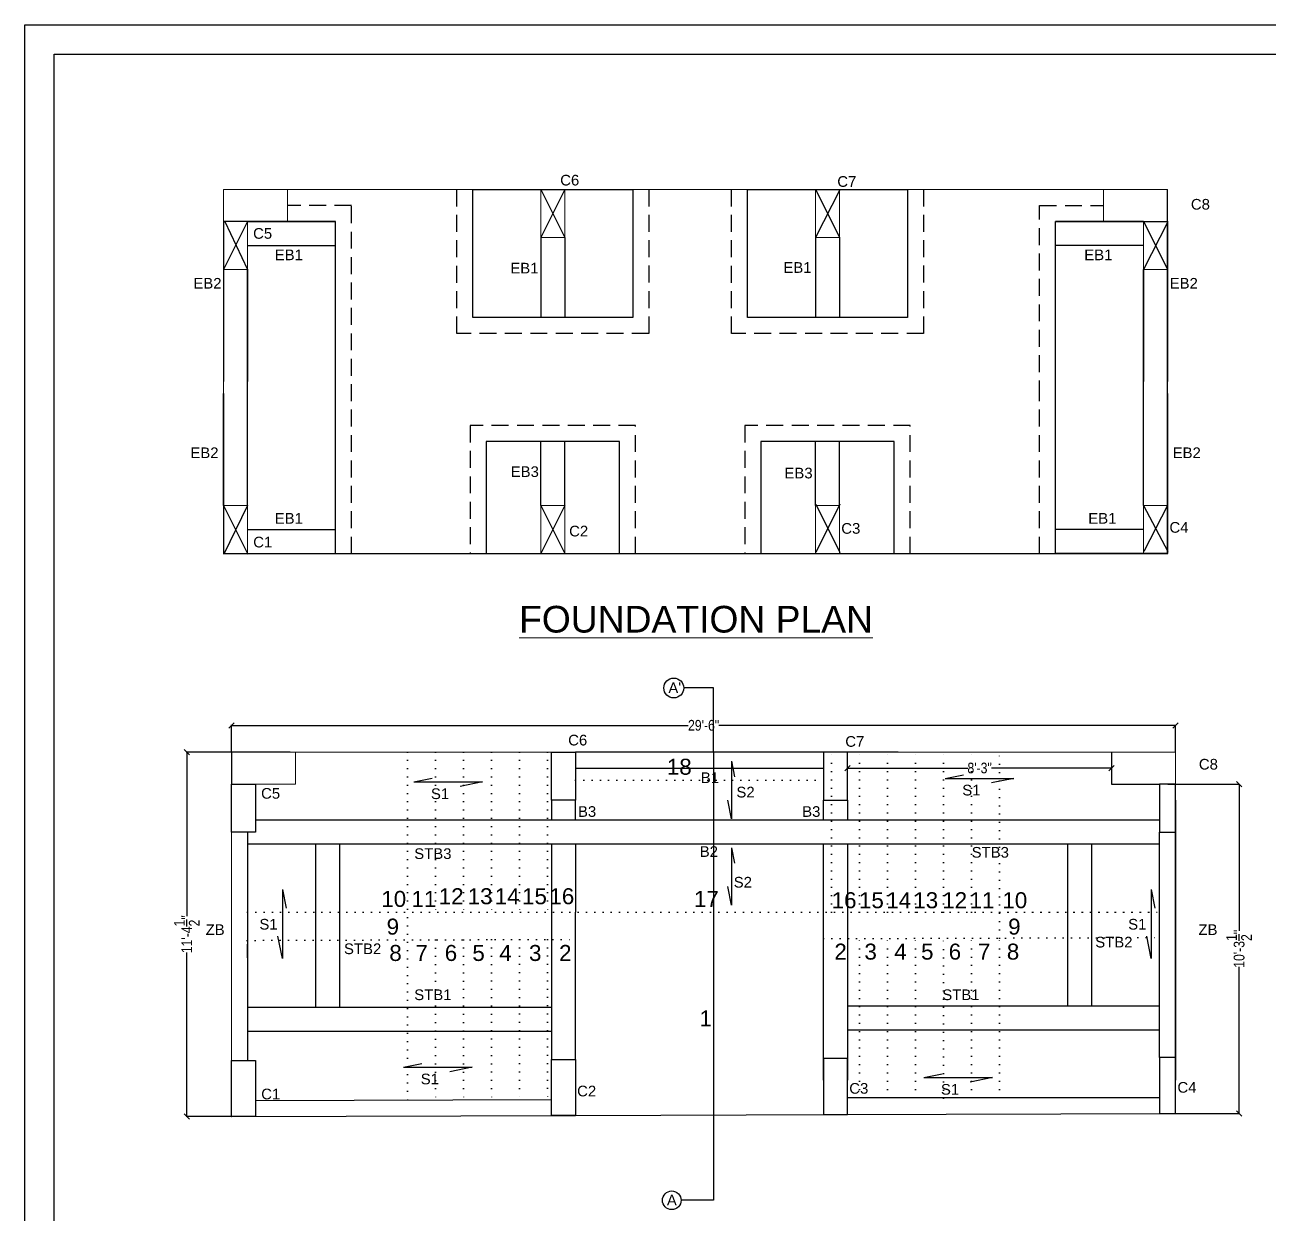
# Model space of a CAD drawing. Header units: inches. Extents: x 13054 to 48691, y 5623 to 20391.
# Drawn here: x 44556 to 45022.6, y 19048.8 to 19494.5 of the extents above; entities that cross this region are included whole.
import ezdxf

# ---------------------------------------------------------------- set-up
doc = ezdxf.new("R2010")
doc.units = ezdxf.units.IN
doc.header["$MEASUREMENT"] = 0
doc.linetypes.add('ACAD_ISO07W100', pattern=[3, 0, -3])
doc.linetypes.add('DASHED2', pattern=[9.525, 6.35, -3.175])
doc.layers.add('COL', color=1, linetype='Continuous')
doc.layers.add('coloumn', color=1, linetype='Continuous')
doc.styles.get("Standard").update_dxf_attribs({"font": 'arial.ttf'})
doc.styles.add('TEXT', font='')
doc.styles.get('TEXT').set_extended_font_data('Arial Narrow')
doc.dimstyles.new('Copy of Standard', dxfattribs={"dimtxt": 4, "dimasz": 2, "dimexe": 0.18, "dimexo": 0.0625, "dimgap": 0.09, "dimtad": 0, "dimzin": 0, "dimdsep": 46, "dimlunit": 4, "dimtxsty": 'TEXT', "dimblk": 'OBLIQUE', "dimcen": 0.09, "dimclrd": 8, "dimclre": 8, "dimclrt": 256, "dimadec": 0, "dimazin": 0, "dimtfac": 1, "dimtofl": 0, "dimtmove": 0, "dimatfit": 3, "dimfxl": 1, "dimtolj": 1, "dimtzin": 0, "dimarcsym": 0})

# ---------------------------------------------------------------- blocks, each defined once
blk = doc.blocks.new('_Oblique')
at = {"color": 0, "linetype": 'Continuous', "lineweight": -2}
blk.add_line((-0.5, -0.5), (0.5, 0.5), dxfattribs=at)
blk = doc.blocks.new('*D1164')
at = {"color": 8, "lineweight": -2, "transparency": 16777216}
for p, q in [((44633.5, 19222.05), (44633.5, 19232.17)), ((44633.5, 19231.99), (44804.74, 19231.99)), ((44987.5, 19231.99), (44816.25, 19231.99)), ((44987.5, 19222.05), (44987.5, 19232.17))]:
    blk.add_line(p, q, dxfattribs=at)
at = {"layer": 'Defpoints', "color": 0, "transparency": 16777216}
for p in [(44633.5, 19231.99), (44633.5, 19221.99), (44987.5, 19221.99)]:
    blk.add_point(p, dxfattribs=at)
at = {"color": 8, "lineweight": -2, "transparency": 16777216, "xscale": 2, "yscale": 2, "zscale": 2, "rotation": 180}
blk.add_blockref('_Oblique', (44633.5, 19231.99), dxfattribs=at)
at = {"color": 8, "lineweight": -2, "transparency": 16777216, "xscale": 2, "yscale": 2, "zscale": 2}
blk.add_blockref('_Oblique', (44987.5, 19231.99), dxfattribs=at)
at = {"transparency": 16777216, "insert": (44810.5, 19231.99), "char_height": 4, "attachment_point": 5, "style": 'TEXT'}
blk.add_mtext('\\A1;29\'-6"', dxfattribs=at)
blk = doc.blocks.new('*D1165')
at = {"color": 8, "lineweight": -2, "transparency": 16777216}
for p, q in [((44633.43, 19221.99), (44616.54, 19221.99)), ((44616.72, 19221.99), (44616.72, 19160.48)), ((44616.72, 19085.41), (44616.72, 19146.92)), ((44633.43, 19085.41), (44616.54, 19085.41))]:
    blk.add_line(p, q, dxfattribs=at)
at = {"layer": 'Defpoints', "color": 0, "transparency": 16777216}
for p in [(44633.5, 19221.99), (44616.72, 19085.41), (44633.5, 19085.41)]:
    blk.add_point(p, dxfattribs=at)
at = {"color": 8, "lineweight": -2, "transparency": 16777216, "xscale": 2, "yscale": 2, "zscale": 2}
for p, rotation in [((44616.72, 19221.99), 90), ((44616.72, 19085.41), 270)]:
    blk.add_blockref('_Oblique', p, dxfattribs=dict(at, rotation=rotation))
at = {"transparency": 16777216, "insert": (44616.72, 19153.7), "char_height": 4, "attachment_point": 5, "rotation": 90, "style": 'TEXT'}
blk.add_mtext('\\A1;11\'-4{\\H1x;\\S1/2;}"', dxfattribs=at)
blk = doc.blocks.new('*D1166')
at = {"color": 8, "lineweight": -2, "transparency": 16777216}
for p, q in [((44984.56, 19209.99), (45011.48, 19209.99)), ((45011.3, 19209.99), (45011.3, 19155.02)), ((45011.3, 19086.49), (45011.3, 19141.46)), ((44984.54, 19086.49), (45011.48, 19086.49))]:
    blk.add_line(p, q, dxfattribs=at)
at = {"layer": 'Defpoints', "color": 0, "transparency": 16777216}
for p in [(44984.5, 19209.99), (44984.47, 19086.49), (45011.3, 19086.49)]:
    blk.add_point(p, dxfattribs=at)
at = {"color": 8, "lineweight": -2, "transparency": 16777216, "xscale": 2, "yscale": 2, "zscale": 2}
for p, rotation in [((45011.3, 19209.99), 90), ((45011.3, 19086.49), 270)]:
    blk.add_blockref('_Oblique', p, dxfattribs=dict(at, rotation=rotation))
at = {"transparency": 16777216, "insert": (45011.3, 19148.24), "char_height": 4, "attachment_point": 5, "rotation": 90, "style": 'TEXT'}
blk.add_mtext('\\A1;10\'-3{\\H1x;\\S1/2;}"', dxfattribs=at)
blk = doc.blocks.new('*D1167')
at = {"color": 8, "lineweight": -2, "transparency": 16777216}
for p, q in [((44864.5, 19216.05), (44864.5, 19216.17)), ((44864.5, 19215.99), (44909.54, 19215.99)), ((44963.5, 19215.99), (44918.45, 19215.99)), ((44963.5, 19216.05), (44963.5, 19216.17))]:
    blk.add_line(p, q, dxfattribs=at)
at = {"layer": 'Defpoints', "color": 0, "transparency": 16777216}
for p in [(44864.5, 19215.99), (44864.5, 19215.99), (44963.5, 19215.99)]:
    blk.add_point(p, dxfattribs=at)
at = {"color": 8, "lineweight": -2, "transparency": 16777216, "xscale": 2, "yscale": 2, "zscale": 2, "rotation": 180}
blk.add_blockref('_Oblique', (44864.5, 19215.99), dxfattribs=at)
at = {"color": 8, "lineweight": -2, "transparency": 16777216, "xscale": 2, "yscale": 2, "zscale": 2}
blk.add_blockref('_Oblique', (44963.5, 19215.99), dxfattribs=at)
at = {"transparency": 16777216, "insert": (44914, 19215.99), "char_height": 4, "attachment_point": 5, "style": 'TEXT'}
blk.add_mtext('\\A1;8\'-3"', dxfattribs=at)

msp = doc.modelspace()

# ---------------------------------------------------------------- linework, layer by layer
for p, q in [((44556, 19494.509), (45823.727, 19494.509)), ((44556, 18585.849), (44556, 19494.509)), ((44566.992, 19483.517), (45812.735, 19483.517)), ((44566.992, 18596.841), (44566.992, 19483.517)), ((44984.503, 19296.351), (44984.503, 19432.851)), ((44639.503, 19420.851), (44672.503, 19420.851)), ((44975.503, 19420.851), (44942.503, 19420.851)), ((44749.503, 19414.851), (44749.503, 19384.851)), ((44758.503, 19414.851), (44758.503, 19384.851)), ((44852.503, 19414.851), (44852.503, 19384.851)), ((44861.503, 19414.851), (44861.503, 19384.851)), ((44639.503, 19411.851), (44672.503, 19411.851)), ((44975.503, 19411.851), (44942.503, 19411.851)), ((44630.503, 19402.851), (44630.503, 19360.851)), ((44639.503, 19402.851), (44639.503, 19360.851)), ((44639.503, 19314.351), (44639.503, 19402.851)), ((44975.503, 19402.851), (44975.503, 19360.851)), ((44975.503, 19314.351), (44975.503, 19402.851)), ((44984.503, 19402.851), (44984.503, 19360.851)), ((44630.503, 19314.351), (44630.503, 19356.351)), ((44984.503, 19314.351), (44984.503, 19356.351)), ((44749.503, 19314.351), (44749.503, 19338.351)), ((44758.503, 19314.351), (44758.503, 19338.351)), ((44852.503, 19314.351), (44852.503, 19338.351)), ((44861.503, 19314.351), (44861.503, 19338.351)), ((44639.503, 19305.351), (44672.503, 19305.351)), ((44975.503, 19305.351), (44942.503, 19305.351)), ((44630.503, 19296.351), (44984.503, 19296.351)), ((44984.503, 19296.27), (44630.503, 19296.27)), ((44639.503, 19296.351), (44672.503, 19296.351)), ((44975.503, 19296.351), (44942.503, 19296.351)), ((44814.247, 19245.991), (44803.047, 19245.991)), ((44814.247, 19221.991), (44814.247, 19245.991)), ((44814.247, 19221.991), (44814.247, 19077.991)), ((44820.928, 19218.527), (44820.928, 19197.011)), ((44820.928, 19218.527), (44822.084, 19212.746)), ((44963.497, 19221.991), (44963.497, 19209.991)), ((44901.052, 19212.117), (44907.977, 19213.502)), ((44701.818, 19210.77), (44708.743, 19212.155)), ((44701.818, 19210.77), (44727.595, 19210.77)), ((44727.595, 19210.77), (44719.243, 19209.1)), ((44901.052, 19212.117), (44926.829, 19212.117)), ((44926.829, 19212.117), (44918.477, 19210.447)), ((44963.497, 19209.991), (44981.474, 19209.991)), ((44820.928, 19197.011), (44819.533, 19203.982)), ((44987.497, 19203.991), (44987.497, 19098.991)), ((44639.497, 19191.991), (44639.497, 19106.409)), ((44762.492, 19187.491), (44762.492, 19161.991)), ((44820.928, 19186.08), (44820.928, 19164.564)), ((44820.928, 19186.08), (44822.084, 19180.299)), ((44855.497, 19161.991), (44855.497, 19187.491)), ((44820.928, 19164.564), (44819.533, 19171.535)), ((44652.555, 19170.416), (44652.555, 19144.639)), ((44652.555, 19170.416), (44653.94, 19163.491)), ((44978.318, 19170.416), (44978.318, 19144.639)), ((44978.318, 19170.416), (44979.703, 19163.491)), ((44762.492, 19106.791), (44762.492, 19161.991)), ((44652.555, 19144.639), (44650.884, 19152.991)), ((44978.318, 19144.639), (44976.648, 19152.991)), ((44697.982, 19103.862), (44704.908, 19105.247)), ((44697.982, 19103.862), (44723.759, 19103.862)), ((44723.759, 19103.862), (44715.408, 19102.192)), ((44893.067, 19099.977), (44899.993, 19101.362)), ((44893.067, 19099.977), (44918.844, 19099.977)), ((44918.844, 19099.977), (44910.493, 19098.306)), ((44814.247, 19077.991), (44814.247, 19053.991)), ((44814.247, 19053.991), (44802.065, 19053.99))]:
    msp.add_line(p, q)
at = {"linetype": 'ByBlock', "lineweight": 0}
for p, q in [((44630.503, 19432.851), (44984.503, 19432.851)), ((44630.503, 19432.851), (44630.503, 19296.128)), ((44654.503, 19432.851), (44654.503, 19420.851)), ((44960.503, 19432.851), (44960.503, 19420.851)), ((44984.503, 19432.851), (44984.503, 19296.128)), ((44633.497, 19221.991), (44987.497, 19221.991)), ((44633.497, 19221.991), (44633.497, 19095.991)), ((44657.497, 19221.991), (44657.497, 19209.991)), ((44987.497, 19221.991), (44987.497, 19086.491)), ((44633.497, 19209.991), (44657.497, 19209.991))]:
    msp.add_line(p, q, dxfattribs=at)
at = {"color": 1, "linetype": 'ByBlock', "lineweight": 0}
for p, q in [((44749.503, 19414.851), (44749.503, 19432.851)), ((44758.503, 19432.851), (44758.503, 19414.851)), ((44759.503, 19432.851), (44768.503, 19432.851)), ((44758.503, 19414.851), (44749.503, 19414.851))]:
    msp.add_line(p, q, dxfattribs=at)
at = {"color": 1, "linetype": 'ByBlock', "lineweight": 25}
for p, q in [((44758.503, 19432.851), (44749.503, 19414.851)), ((44749.503, 19432.851), (44758.503, 19414.851)), ((44861.566, 19432.71), (44852.503, 19414.851)), ((44852.566, 19432.71), (44861.503, 19414.851)), ((44639.503, 19420.851), (44630.505, 19402.851)), ((44631, 19420.851), (44639.503, 19402.851)), ((44984.566, 19420.71), (44975.503, 19402.851)), ((44975.567, 19420.71), (44984.503, 19402.851)), ((44630.503, 19314.351), (44639.566, 19296.128)), ((44639.503, 19314.351), (44630.566, 19296.128)), ((44758.503, 19314.37), (44749.503, 19296.371)), ((44749.504, 19314.37), (44758.503, 19296.351)), ((44852.541, 19314.828), (44861.541, 19296.829)), ((44861.54, 19314.828), (44852.541, 19296.809)), ((44975.503, 19314.351), (44984.543, 19297.21)), ((44984.503, 19314.351), (44975.543, 19297.21))]:
    msp.add_line(p, q, dxfattribs=at)
at = {"linetype": 'DASHED2'}
for p, q in [((44678.503, 19426.851), (44654.503, 19426.851)), ((44678.503, 19296.351), (44678.503, 19426.851)), ((44936.503, 19354.851), (44936.503, 19426.851)), ((44936.503, 19426.851), (44960.503, 19426.851)), ((44936.503, 19296.351), (44936.503, 19362.351))]:
    msp.add_line(p, q, dxfattribs=at)
at = {"transparency": 33554534}
for p, q in [((44633.497, 19221.991), (44633.497, 19209.991)), ((44655.497, 19221.991), (44633.497, 19221.991)), ((44883.497, 19221.991), (44859.497, 19221.991)), ((44987.474, 19086.491), (44987.474, 19209.991)), ((44981.474, 19107.491), (44981.474, 19191.991)), ((44639.497, 19144.91), (44639.497, 19149.991)), ((44639.31, 19144.909), (44639.497, 19144.91)), ((44642.497, 19091.419), (44753.45, 19091.763)), ((44762.45, 19091.791), (44762.497, 19091.792)), ((44864.471, 19092.472), (44981.474, 19092.472)), ((44633.478, 19084.891), (44633.497, 19084.891)), ((44633.497, 19085.391), (44762.497, 19085.791)), ((44762.497, 19085.791), (44858.474, 19086.09)), ((44858.474, 19086.09), (44987.497, 19086.491))]:
    msp.add_line(p, q, dxfattribs=at)
at = {"linetype": 'ACAD_ISO07W100', "transparency": 33554687}
for p, q in [((44699.497, 19221.991), (44699.497, 19091.596)), ((44709.997, 19221.991), (44709.997, 19161.991)), ((44720.497, 19221.991), (44720.497, 19161.991)), ((44730.997, 19221.991), (44730.997, 19161.991)), ((44741.497, 19221.991), (44741.497, 19161.991)), ((44751.997, 19221.991), (44751.997, 19161.991)), ((44858.474, 19161.991), (44858.474, 19221.991)), ((44868.974, 19161.991), (44868.974, 19221.991)), ((44879.474, 19161.991), (44879.474, 19221.991)), ((44889.974, 19161.991), (44889.974, 19221.991)), ((44900.474, 19161.991), (44900.474, 19221.991)), ((44910.974, 19161.991), (44910.974, 19221.991)), ((44921.474, 19152.286), (44921.474, 19221.991)), ((44762.497, 19211.491), (44858.474, 19211.491)), ((44639.497, 19161.991), (44981.474, 19161.991)), ((44855.497, 19152.069), (44981.287, 19152.472)), ((44639.31, 19151.409), (44762.492, 19151.792)), ((44709.997, 19151.629), (44709.997, 19091.628)), ((44720.497, 19151.661), (44720.497, 19091.661)), ((44730.997, 19151.694), (44730.997, 19091.694)), ((44741.497, 19151.727), (44741.497, 19091.726)), ((44751.997, 19151.759), (44751.997, 19091.759)), ((44868.974, 19092.472), (44868.974, 19152.123)), ((44879.474, 19092.472), (44879.474, 19152.155)), ((44889.974, 19092.472), (44889.974, 19152.188)), ((44900.474, 19092.22), (44900.474, 19152.221)), ((44910.974, 19092.472), (44910.974, 19152.253)), ((44921.474, 19092.472), (44921.474, 19152.286))]:
    msp.add_line(p, q, dxfattribs=at)
at = {"color": 14, "lineweight": 25}
for p, q in [((44855.497, 19221.991), (44762.497, 19221.991)), ((44762.497, 19215.991), (44855.497, 19215.991)), ((44753.5, 19203.991), (44753.495, 19196.491)), ((44762.495, 19196.491), (44762.497, 19203.991)), ((44855.497, 19196.491), (44855.497, 19203.991)), ((44864.497, 19203.991), (44864.497, 19196.491)), ((44981.497, 19196.491), (44642.497, 19196.491)), ((44981.474, 19187.491), (44639.497, 19187.491)), ((44664.997, 19187.491), (44664.997, 19126.259)), ((44673.997, 19187.491), (44673.997, 19126.259)), ((44753.48, 19126.259), (44639.497, 19126.259)), ((44753.478, 19117.259), (44639.497, 19117.259))]:
    msp.add_line(p, q, dxfattribs=at)
at = {"color": 14}
msp.add_line((44987.497, 19196.491), (44987.474, 19196.491), dxfattribs=at)
at = {"color": 26, "linetype": 'ByBlock', "lineweight": 25}
msp.add_line((44753.493, 19187.491), (44753.45, 19106.791), dxfattribs=at)
at = {"color": 26, "lineweight": 25}
for p, q in [((44855.497, 19098.991), (44855.497, 19187.491)), ((44864.497, 19187.491), (44864.497, 19098.991)), ((44946.974, 19187.491), (44946.974, 19126.863)), ((44955.974, 19187.491), (44955.974, 19126.863)), ((44955.974, 19187.491), (44955.974, 19126.863)), ((44864.497, 19126.863), (44981.474, 19126.863)), ((44864.497, 19117.863), (44981.474, 19117.863))]:
    msp.add_line(p, q, dxfattribs=at)
at = {"linetype": 'ACAD_ISO07W100'}
msp.add_line((44921.474, 19161.991), (44981.474, 19161.991), dxfattribs=at)
at = {"linetype": 'DASHED2'}
for points in [[(44790.003, 19432.851), (44790.003, 19378.851), (44718.003, 19378.851), (44718.003, 19432.851)], [(44893.003, 19432.851), (44893.003, 19378.851), (44821.003, 19378.851), (44821.003, 19432.851)], [(44785.003, 19296.351), (44785.003, 19344.351), (44723.003, 19344.351), (44723.003, 19296.351)], [(44888.003, 19296.351), (44888.003, 19344.351), (44826.003, 19344.351), (44826.003, 19296.351)]]:
    msp.add_lwpolyline(points, dxfattribs=at)
at = {"color": 1, "linetype": 'ByBlock', "lineweight": 0}
for points in [[(44861.503, 19432.851), (44852.503, 19432.851), (44852.503, 19414.851), (44861.503, 19414.851)], [(44630.503, 19420.851), (44639.503, 19420.851), (44639.503, 19402.851), (44630.503, 19402.851)], [(44984.503, 19420.851), (44975.503, 19420.851), (44975.503, 19402.851), (44984.503, 19402.851)], [(44630.503, 19314.351), (44639.503, 19314.351), (44639.503, 19296.351), (44630.503, 19296.351)], [(44749.503, 19314.351), (44758.503, 19314.351), (44758.503, 19296.351), (44749.503, 19296.351)], [(44852.503, 19314.351), (44861.503, 19314.351), (44861.503, 19296.351), (44852.503, 19296.351)], [(44984.503, 19314.351), (44975.503, 19314.351), (44975.503, 19296.351), (44984.503, 19296.351)], [(44981.474, 19107.491), (44987.474, 19107.491), (44987.474, 19086.491), (44981.474, 19086.491)]]:
    msp.add_lwpolyline(points, close=True, dxfattribs=at)
at = {"color": 1, "linetype": 'ByBlock', "lineweight": 25}
for points in [[(44753.497, 19221.991), (44762.497, 19221.991), (44762.497, 19203.991), (44753.497, 19203.991)], [(44864.497, 19221.991), (44855.497, 19221.991), (44855.497, 19203.991), (44864.497, 19203.991)], [(44633.497, 19209.991), (44642.497, 19209.991), (44642.497, 19191.991), (44633.497, 19191.991)], [(44987.497, 19209.991), (44981.497, 19209.991), (44981.497, 19191.991), (44987.497, 19191.991)], [(44633.497, 19106.409), (44642.497, 19106.409), (44642.497, 19085.409), (44633.497, 19085.409)], [(44753.45, 19106.791), (44762.45, 19106.791), (44762.45, 19085.791), (44753.45, 19085.791)], [(44864.471, 19107.108), (44855.471, 19107.108), (44855.471, 19086.108), (44864.471, 19086.108)], [(44987.474, 19107.491), (44981.474, 19107.491), (44981.474, 19086.491), (44987.474, 19086.491)]]:
    msp.add_lwpolyline(points, close=True, dxfattribs=at)
for centre, radius in [((44799.319, 19245.991), 3.728), ((44798.569, 19053.99), 3.496)]:
    msp.add_circle(centre, radius)
at = {"layer": 'COL'}
for p, q in [((44672.503, 19420.851), (44630.503, 19420.851)), ((44630.503, 19420.851), (44630.503, 19360.851)), ((44672.503, 19356.351), (44672.503, 19420.851)), ((44942.503, 19356.351), (44942.503, 19420.851)), ((44942.503, 19420.851), (44984.503, 19420.851)), ((44984.503, 19420.851), (44984.503, 19360.851)), ((44630.503, 19356.351), (44630.503, 19296.351)), ((44672.503, 19296.351), (44672.503, 19356.351)), ((44942.503, 19296.351), (44942.503, 19356.351)), ((44984.503, 19356.351), (44984.503, 19296.351)), ((44630.503, 19296.351), (44672.503, 19296.351)), ((44984.503, 19296.351), (44942.503, 19296.351))]:
    msp.add_line(p, q, dxfattribs=at)
for points in [[(44724.003, 19384.851), (44724.003, 19432.851), (44784.003, 19432.851), (44784.003, 19384.851)], [(44827.003, 19384.851), (44827.003, 19432.851), (44887.003, 19432.851), (44887.003, 19384.851)], [(44729.003, 19296.351), (44779.003, 19296.351), (44779.003, 19338.351), (44729.003, 19338.351)], [(44832.003, 19296.351), (44882.003, 19296.351), (44882.003, 19338.351), (44832.003, 19338.351)]]:
    msp.add_lwpolyline(points, close=True, dxfattribs=at)
at = {"layer": 'coloumn', "linetype": 'ByBlock', "lineweight": 0}
for p, q in [((44852.997, 19221.991), (44876.997, 19221.991)), ((44881.997, 19221.991), (44857.997, 19221.991))]:
    msp.add_line(p, q, dxfattribs=at)

# ---------------------------------------------------------------- texts
at = {"linetype": 'ByBlock', "lineweight": 0}
for s, width, gutter_width, insert, char_height, attachment_point in [('C6', 13.69986, 1, (44763.877, 19438.317), 4, 3), ('C7', 13.69986, 1, (44867.783, 19437.817), 4, 3), ('C8', 13.69986, 1, (45000.369, 19429.279), 4, 3), ('EB1', 13.69986, 1, (44660.26, 19410.317), 4, 3), ('EB1', 13.69986, 1, (44748.577, 19405.343), 4, 3), ('EB1', 13.69986, 1, (44850.983, 19405.587), 4, 3), ('EB2', 13.69986, 1, (44629.73, 19399.665), 4, 3), ('EB2', 13.69986, 1, (44628.616, 19336.147), 4, 3), ('EB3', 13.69986, 1, (44748.74, 19329.066), 4, 3), ('EB3', 13.69986, 1, (44851.386, 19328.544), 4, 3), ('EB1', 13.69986, 1, (44660.26, 19311.574), 4, 3), ('C2', 13.69986, 1, (44767.23, 19306.795), 4, 3), ('C3', 13.69986, 1, (44869.278, 19307.795), 4, 3), ('C4', 13.69986, 1, (44992.33, 19308.179), 4, 3), ('C1', 13.69986, 1, (44648.762, 19302.679), 4, 3), ('{\\LFOUNDATION PLAN }', 287.32488, 189.162, (44741.302, 19276.777), 10, 1), ("A'", 13.69986, 1, (44802.089, 19248.065), 4, 3), ('C6', 13.69986, 1, (44766.871, 19228.457), 4, 3), ('C7', 13.69986, 1, (44870.776, 19227.957), 4, 3), ('C8', 13.69986, 1, (45003.362, 19219.419), 4, 3), ('B1', 13.69986, 1, (44816.293, 19214.373), 4, 3), ('S1', 13.69986, 1, (44715.095, 19208.37), 4, 3), ('S2', 13.69986, 1, (44829.635, 19208.964), 4, 3), ('S1', 13.69986, 1, (44914.329, 19209.717), 4, 3), ('B3', 13.69986, 1, (44770.235, 19201.694), 4, 3), ('B3', 13.69986, 1, (44854.301, 19201.694), 4, 3), ('STB3', 13.69986, 1, (44715.974, 19185.911), 4, 3), ('B2', 13.69986, 1, (44815.902, 19186.694), 4, 3), ('STB3', 13.69986, 1, (44911.019, 19186.411), 4, 1), ('S2', 13.69986, 1, (44828.635, 19175.203), 4, 3), ('ZB\\P ', 13.69986, 1, (44623.786, 19157.421), 4, 1), ('S1', 13.69986, 1, (44650.777, 19159.459), 4, 3), ('S1', 13.69986, 1, (44976.54, 19159.459), 4, 3), ('ZB\\P ', 13.69986, 1, (45003.207, 19157.421), 4, 3), ('STB2', 13.69986, 1, (44957.364, 19152.75), 4, 1), ('STB2', 13.69986, 1, (44689.629, 19150.25), 4, 3), ('STB1', 13.69986, 1, (44715.974, 19133.022), 4, 3), ('STB1', 13.69986, 1, (44913.984, 19133.022), 4, 3), ('S1', 13.69986, 1, (44711.26, 19101.462), 4, 3), ('C2', 13.69986, 1, (44770.224, 19096.935), 4, 3), ('C3', 13.69986, 1, (44872.272, 19097.935), 4, 3), ('S1', 13.69986, 1, (44906.344, 19097.577), 4, 3), ('C4', 13.69986, 1, (44995.323, 19098.318), 4, 3), ('C1', 13.69986, 1, (44651.755, 19095.818), 4, 3), ('A', 13.69986, 1, (44800.46, 19056.064), 4, 3)]:
    msp.add_mtext_dynamic_manual_height_columns(s, width=width, gutter_width=gutter_width, heights=[0], dxfattribs=dict(at, insert=insert, char_height=char_height, attachment_point=attachment_point))
at = {"linetype": 'ByBlock', "lineweight": 25, "char_height": 4, "attachment_point": 3}
for insert in [(44648.727, 19418.357), (44651.72, 19208.496)]:
    msp.add_mtext_dynamic_manual_height_columns('C5', width=13.69986, gutter_width=1, heights=[0], dxfattribs=dict(at, insert=insert))
at = {"linetype": 'ByBlock', "lineweight": 0, "char_height": 4, "attachment_point": 1, "rotation": 359.99999}
for s, insert in [('EB1', (44953.247, 19410.317)), ('EB2', (44985.277, 19399.665)), ('EB2', (44986.391, 19336.147)), ('EB1', (44954.747, 19311.574))]:
    msp.add_mtext_dynamic_manual_height_columns(s, width=13.69986, gutter_width=1, heights=[0], dxfattribs=dict(at, insert=insert))
at = {"transparency": 33554534, "char_height": 6}
for s, insert, attachment_point in [('18', (44796.728, 19219.478), 1), ('16', (44752.68, 19170.949), 1), ('17', (44806.901, 19169.949), 1), ('9', (44929.367, 19159.559), 3), ('8', (44692.654, 19149.689), 1), ('7', (44702.463, 19149.689), 1), ('6', (44713.444, 19149.689), 1), ('5', (44723.802, 19149.689), 1), ('4', (44733.876, 19149.689), 1), ('3', (44745.039, 19149.689), 1), ('2', (44756.316, 19149.689), 1), ('2', (44864.205, 19150.189), 3), ('8', (44928.867, 19150.189), 3), ('1', (44808.965, 19125.189), 1)]:
    msp.add_mtext_dynamic_manual_height_columns(s, width=10.54364, gutter_width=1, heights=[0], dxfattribs=dict(at, insert=insert, attachment_point=attachment_point))
at = {"linetype": 'ACAD_ISO07W100', "transparency": 33554534, "char_height": 6}
for s, insert, attachment_point in [('12', (44711.195, 19170.949), 1), ('13', (44722.048, 19170.949), 1), ('10', (44689.654, 19169.949), 1), ('11', (44700.962, 19169.949), 1), ('14', (44732.193, 19170.949), 1), ('15', (44742.43, 19170.949), 1), ('16', (44867.841, 19169.449), 3), ('15', (44878.091, 19169.449), 3), ('14', (44888.328, 19169.449), 3), ('13', (44898.473, 19169.449), 3), ('12', (44909.326, 19169.449), 3), ('11', (44919.559, 19169.449), 3), ('10', (44931.867, 19169.449), 3), ('9', (44691.654, 19159.559), 1), ('3', (44875.482, 19150.189), 3), ('4', (44886.645, 19150.189), 3), ('5', (44896.719, 19150.189), 3), ('6', (44907.077, 19150.189), 3), ('7', (44918.058, 19150.189), 3)]:
    msp.add_mtext_dynamic_manual_height_columns(s, width=10.54364, gutter_width=1, heights=[0], dxfattribs=dict(at, insert=insert, attachment_point=attachment_point))

# ---------------------------------------------------------------- dimensions: what is measured, and where the dimension line sits
for base, p1, p2, picture, middle in [((44633.497, 19231.991), (44987.497, 19221.991), (44633.497, 19221.991), '*D1164', (44810.497, 19231.991)), ((44864.497, 19215.991), (44963.497, 19215.991), (44864.497, 19215.991), '*D1167', (44913.997, 19215.991))]:
    dim = msp.add_linear_dim(base=base, p1=p1, p2=p2, dimstyle='Copy of Standard')
    dim.commit()
    dim.dimension.update_dxf_attribs({"geometry": picture, "text_midpoint": middle})
for base, p1, p2, picture, middle in [((44616.724, 19085.409), (44633.497, 19221.991), (44633.497, 19085.409), '*D1165', (44616.724, 19153.7)), ((45011.301, 19086.491), (44984.497, 19209.991), (44984.474, 19086.491), '*D1166', (45011.301, 19148.241))]:
    dim = msp.add_linear_dim(base=base, p1=p1, p2=p2, angle=90, dimstyle='Copy of Standard')
    dim.commit()
    dim.dimension.update_dxf_attribs({"geometry": picture, "text_midpoint": middle})

doc.saveas('drawing.dxf')
